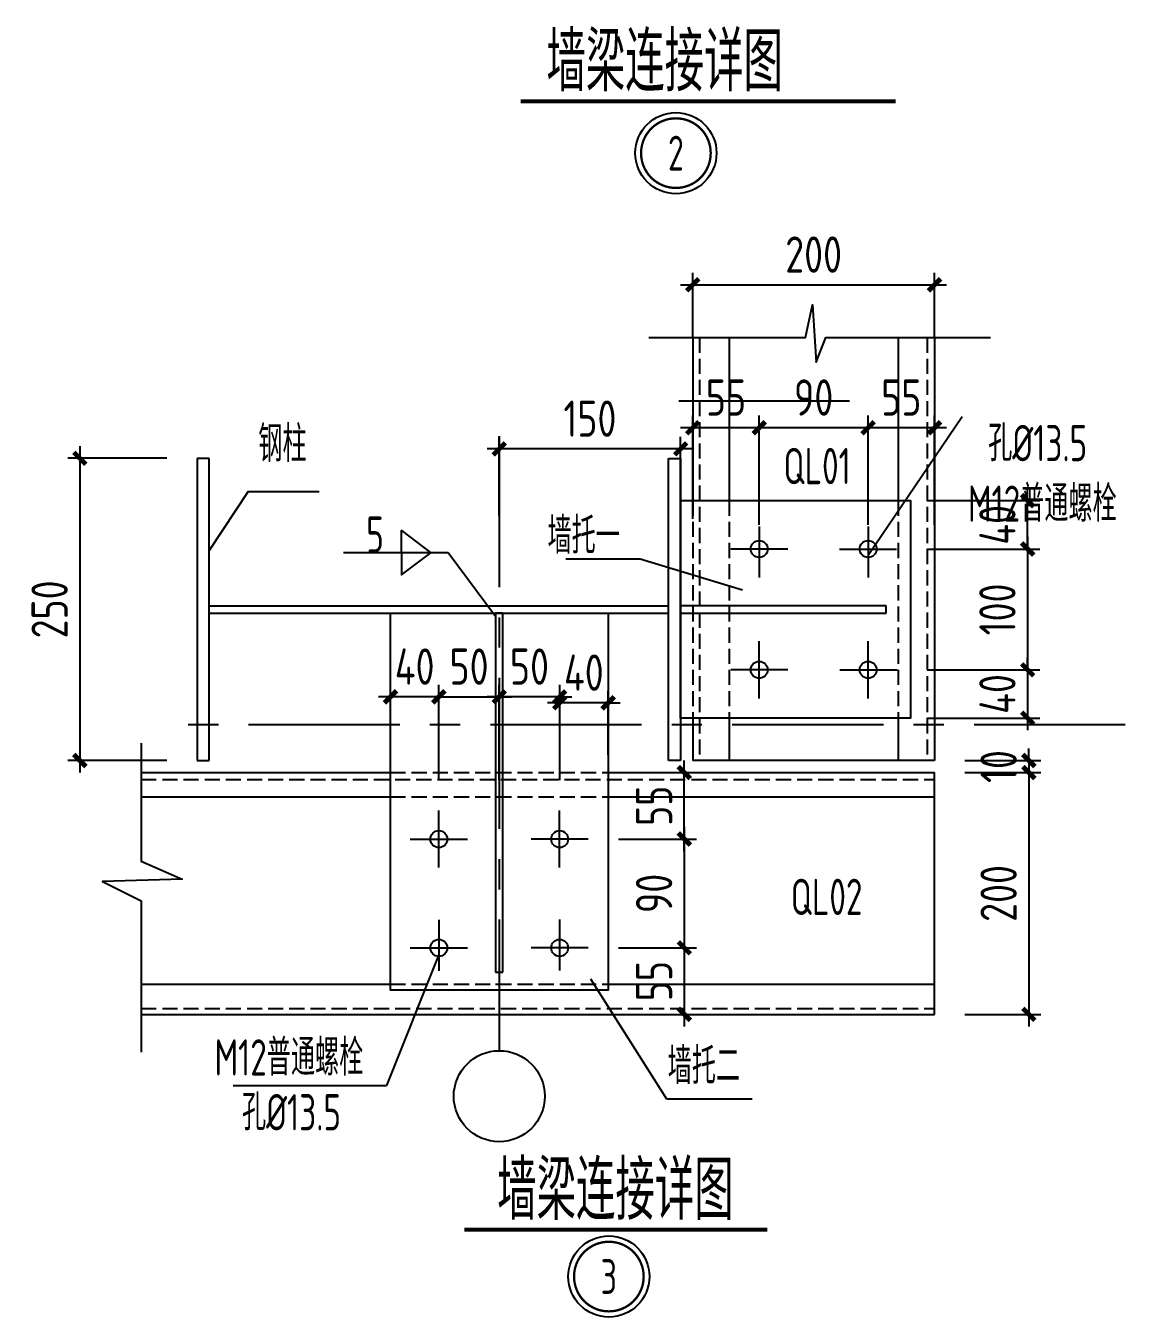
# Model space of a CAD drawing. Extents: x 180850 to 1399066, y 113487 to 334416.
# Drawn here: x 1144528 to 1162712, y 177708 to 199075 of the extents above; entities that cross this region are included whole.
import ezdxf
from ezdxf.enums import TextEntityAlignment as Align

# ---------------------------------------------------------------- set-up
doc = ezdxf.new("R2010")
doc.units = 0
doc.header["$LTSCALE"] = 1000
for name, pattern in [('CENTERX2', [4, 2.5, -0.5, 0.5, -0.5]), ('CONTINOUS', [0]), ('DASH', [0.35, 0.25, -0.1]), ('DASHED', [0.75, 0.5, -0.25])]:
    doc.linetypes.add(name, pattern=pattern)
for name, color, linetype in [('4', 4, 'CONTINOUS'), ('AXIS', 3, 'Continuous'), ('BEAM', 4, 'Continuous'), ('PUB_TEXT', 7, 'Continuous'), ('PZ', 202, 'Continuous'), ('THIN', 7, 'Continuous'), ('文字', 7, 'Continuous'), ('板', 243, 'Continuous'), ('框线', 252, 'Continuous')]:
    doc.layers.add(name, color=color, linetype=linetype)
doc.styles.add('TSSD_Dimension', font='Tssdeng.shx', dxfattribs={"width": 0.8, "bigfont": 'hztxt.shx'})
doc.styles.add('TSSD_Num', font='Tssdeng.shx', dxfattribs={"width": 0.7, "bigfont": 'hztxt.shx'})
doc.styles.add('标准字体', font='tssdeng.shx', dxfattribs={"width": 0.7, "bigfont": 'tssdchn.shx'})
doc.dimstyles.new('TSSD_10_100', dxfattribs={"dimtxt": 300, "dimasz": 100, "dimexe": 100, "dimexo": 250, "dimgap": 100, "dimtad": 1, "dimdec": 0, "dimlfac": 0.1, "dimzin": 0, "dimdsep": 46, "dimtxsty": 'TSSD_Dimension', "dimblk": 'ARCHTICK', "dimblk1": 'ARCHTICK', "dimblk2": 'ARCHTICK', "dimcen": 0, "dimdle": 100, "dimclrt": 7, "dimadec": 0, "dimazin": 0, "dimtfac": 1, "dimtdec": 0, "dimtix": 1, "dimtmove": 2, "dimatfit": 3, "dimfxl": 1, "dimtolj": 1, "dimtzin": 0, "dimarcsym": 0})
doc.dimstyles.new('TSSD_20_200', dxfattribs={"dimtxt": 600, "dimasz": 200, "dimexe": 200, "dimexo": 500, "dimgap": 200, "dimtad": 1, "dimdec": 0, "dimlfac": 0.05, "dimzin": 0, "dimdsep": 46, "dimtxsty": 'TSSD_Dimension', "dimblk": 'ARCHTICK', "dimblk1": 'ARCHTICK', "dimblk2": 'ARCHTICK', "dimcen": 0, "dimdle": 200, "dimclrt": 7, "dimadec": 0, "dimazin": 0, "dimtfac": 1, "dimtdec": 0, "dimtix": 1, "dimtmove": 2, "dimatfit": 3, "dimfxl": 1, "dimtolj": 1, "dimtzin": 0, "dimarcsym": 0})

# ---------------------------------------------------------------- blocks, each defined once
blk = doc.blocks.new('_ArchTick')
at = {"color": 0, "linetype": 'ByBlock', "const_width": 0.4}
blk.add_lwpolyline([(-0.5, -0.5), (0.5, 0.5)], dxfattribs=at)
blk = doc.blocks.new('ts_idx2')
at = {"color": 0, "linetype": 'ByBlock', "lineweight": -2, "const_width": 0.0333}
blk.add_lwpolyline([(-0.5, 0, 1), (0.5, 0, 1)], format="xyb", close=True, dxfattribs=at)
at = {"color": 0, "linetype": 'ByBlock', "lineweight": -2}
blk.add_circle((0, 0), 0.583, dxfattribs=at)
at = {"color": 0, "linetype": 'ByBlock', "lineweight": -2, "style": 'TSSD_Num', "width": 0.7}
blk.add_attdef('A', text='', height=0.5, dxfattribs=at).set_placement((0, 0), align=Align.MIDDLE_CENTER)
blk = doc.blocks.new('*D784')
at = {"layer": 'AXIS', "color": 0, "linetype": 'ByBlock', "lineweight": -2, "transparency": 16777216}
for p, q in [((1153358, 187052), (1153358, 188073)), ((1154159, 187015), (1154159, 188073)), ((1153358, 187873), (1153158, 187873)), ((1154159, 187873), (1153358, 187873)), ((1154159, 187873), (1154359, 187873))]:
    blk.add_line(p, q, dxfattribs=at)
at = {"layer": 'Defpoints', "color": 0, "linetype": 'ByBlock', "transparency": 16777216}
for p in [(1153358, 187873), (1153358, 186552), (1154159, 186515)]:
    blk.add_point(p, dxfattribs=at)
at = {"layer": 'AXIS', "color": 0, "linetype": 'ByBlock', "lineweight": -2, "transparency": 16777216, "xscale": 200, "yscale": 200, "zscale": 200}
blk.add_blockref('_ArchTick', (1153358, 187873), dxfattribs=at)
at = {"layer": 'AXIS', "color": 0, "linetype": 'ByBlock', "lineweight": -2, "transparency": 16777216, "xscale": 200, "yscale": 200, "zscale": 200, "rotation": 180}
blk.add_blockref('_ArchTick', (1154159, 187873), dxfattribs=at)
at = {"layer": 'AXIS', "color": 7, "linetype": 'ByBlock', "transparency": 16777216, "insert": (1153758, 188373), "char_height": 600, "attachment_point": 5, "style": 'TSSD_Dimension'}
blk.add_mtext('\\A1;40', dxfattribs=at)
blk = doc.blocks.new('*D785')
at = {"layer": 'AXIS', "color": 0, "linetype": 'ByBlock', "lineweight": -2, "transparency": 16777216}
for p, q in [((1152359, 186591), (1152359, 188173)), ((1153358, 186591), (1153358, 188173)), ((1152359, 187973), (1152159, 187973)), ((1153358, 187973), (1152359, 187973)), ((1153358, 187973), (1153558, 187973))]:
    blk.add_line(p, q, dxfattribs=at)
at = {"layer": 'Defpoints', "color": 0, "linetype": 'ByBlock', "transparency": 16777216}
for p in [(1152359, 187973), (1152359, 186091), (1153358, 186091)]:
    blk.add_point(p, dxfattribs=at)
at = {"layer": 'AXIS', "color": 0, "linetype": 'ByBlock', "lineweight": -2, "transparency": 16777216, "xscale": 200, "yscale": 200, "zscale": 200}
blk.add_blockref('_ArchTick', (1152359, 187973), dxfattribs=at)
at = {"layer": 'AXIS', "color": 0, "linetype": 'ByBlock', "lineweight": -2, "transparency": 16777216, "xscale": 200, "yscale": 200, "zscale": 200, "rotation": 180}
blk.add_blockref('_ArchTick', (1153358, 187973), dxfattribs=at)
at = {"layer": 'AXIS', "color": 7, "linetype": 'ByBlock', "transparency": 16777216, "insert": (1152858, 188473), "char_height": 600, "attachment_point": 5, "style": 'TSSD_Dimension'}
blk.add_mtext('\\A1;50', dxfattribs=at)
blk = doc.blocks.new('*D786')
at = {"layer": 'AXIS', "color": 0, "linetype": 'ByBlock', "lineweight": -2, "transparency": 16777216}
for p, q in [((1151359, 186591), (1151359, 188173)), ((1152359, 186591), (1152359, 188173)), ((1151359, 187973), (1151159, 187973)), ((1151359, 187973), (1152359, 187973)), ((1152359, 187973), (1152559, 187973))]:
    blk.add_line(p, q, dxfattribs=at)
at = {"layer": 'Defpoints', "color": 0, "linetype": 'ByBlock', "transparency": 16777216}
for p in [(1152359, 187973), (1151359, 186091), (1152359, 186091)]:
    blk.add_point(p, dxfattribs=at)
at = {"layer": 'AXIS', "color": 0, "linetype": 'ByBlock', "lineweight": -2, "transparency": 16777216, "xscale": 200, "yscale": 200, "zscale": 200}
blk.add_blockref('_ArchTick', (1151359, 187973), dxfattribs=at)
at = {"layer": 'AXIS', "color": 0, "linetype": 'ByBlock', "lineweight": -2, "transparency": 16777216, "xscale": 200, "yscale": 200, "zscale": 200, "rotation": 180}
blk.add_blockref('_ArchTick', (1152359, 187973), dxfattribs=at)
at = {"layer": 'AXIS', "color": 7, "linetype": 'ByBlock', "transparency": 16777216, "insert": (1151859, 188473), "char_height": 600, "attachment_point": 5, "style": 'TSSD_Dimension'}
blk.add_mtext('\\A1;50', dxfattribs=at)
blk = doc.blocks.new('*D787')
at = {"layer": 'AXIS', "color": 0, "linetype": 'ByBlock', "lineweight": -2, "transparency": 16777216}
for p, q in [((1150559, 186591), (1150559, 188173)), ((1151359, 186591), (1151359, 188173)), ((1150559, 187973), (1150359, 187973)), ((1151359, 187973), (1150559, 187973)), ((1151359, 187973), (1151559, 187973))]:
    blk.add_line(p, q, dxfattribs=at)
at = {"layer": 'Defpoints', "color": 0, "linetype": 'ByBlock', "transparency": 16777216}
for p in [(1150559, 187973), (1150559, 186091), (1151359, 186091)]:
    blk.add_point(p, dxfattribs=at)
at = {"layer": 'AXIS', "color": 0, "linetype": 'ByBlock', "lineweight": -2, "transparency": 16777216, "xscale": 200, "yscale": 200, "zscale": 200}
blk.add_blockref('_ArchTick', (1150559, 187973), dxfattribs=at)
at = {"layer": 'AXIS', "color": 0, "linetype": 'ByBlock', "lineweight": -2, "transparency": 16777216, "xscale": 200, "yscale": 200, "zscale": 200, "rotation": 180}
blk.add_blockref('_ArchTick', (1151359, 187973), dxfattribs=at)
at = {"layer": 'AXIS', "color": 7, "linetype": 'ByBlock', "transparency": 16777216, "insert": (1150959, 188473), "char_height": 600, "attachment_point": 5, "style": 'TSSD_Dimension'}
blk.add_mtext('\\A1;40', dxfattribs=at)
blk = doc.blocks.new('*D788')
at = {"layer": 'AXIS', "color": 0, "linetype": 'ByBlock', "lineweight": -2, "transparency": 16777216}
for p, q in [((1155420, 184019), (1155420, 182519)), ((1154330, 183819), (1155620, 183819)), ((1154330, 182719), (1155620, 182719))]:
    blk.add_line(p, q, dxfattribs=at)
at = {"layer": 'Defpoints', "color": 0, "linetype": 'ByBlock', "transparency": 16777216}
for p in [(1153830, 183819), (1153830, 182719), (1155420, 182719)]:
    blk.add_point(p, dxfattribs=at)
at = {"layer": 'AXIS', "color": 0, "linetype": 'ByBlock', "lineweight": -2, "transparency": 16777216, "xscale": 200, "yscale": 200, "zscale": 200}
for p, rotation in [((1155420, 183819), 90), ((1155420, 182719), 270)]:
    blk.add_blockref('_ArchTick', p, dxfattribs=dict(at, rotation=rotation))
at = {"layer": 'AXIS', "color": 7, "linetype": 'ByBlock', "transparency": 16777216, "insert": (1154920, 183269), "char_height": 600, "attachment_point": 5, "rotation": 90, "style": 'TSSD_Dimension'}
blk.add_mtext('\\A1;55', dxfattribs=at)
blk = doc.blocks.new('*D789')
at = {"layer": 'AXIS', "color": 0, "linetype": 'ByBlock', "lineweight": -2, "transparency": 16777216}
for p, q in [((1155420, 185819), (1155420, 183619)), ((1154330, 185619), (1155620, 185619)), ((1154330, 183819), (1155620, 183819))]:
    blk.add_line(p, q, dxfattribs=at)
at = {"layer": 'Defpoints', "color": 0, "linetype": 'ByBlock', "transparency": 16777216}
for p in [(1153830, 185619), (1153830, 183819), (1155420, 183819)]:
    blk.add_point(p, dxfattribs=at)
at = {"layer": 'AXIS', "color": 0, "linetype": 'ByBlock', "lineweight": -2, "transparency": 16777216, "xscale": 200, "yscale": 200, "zscale": 200}
for p, rotation in [((1155420, 185619), 90), ((1155420, 183819), 270)]:
    blk.add_blockref('_ArchTick', p, dxfattribs=dict(at, rotation=rotation))
at = {"layer": 'AXIS', "color": 7, "linetype": 'ByBlock', "transparency": 16777216, "insert": (1154920, 184719), "char_height": 600, "attachment_point": 5, "rotation": 90, "style": 'TSSD_Dimension'}
blk.add_mtext('\\A1;90', dxfattribs=at)
blk = doc.blocks.new('*D790')
at = {"layer": 'AXIS', "color": 0, "linetype": 'ByBlock', "lineweight": -2, "transparency": 16777216}
for p, q in [((1155420, 185419), (1155420, 186919)), ((1154330, 186719), (1155620, 186719)), ((1154330, 185619), (1155620, 185619))]:
    blk.add_line(p, q, dxfattribs=at)
at = {"layer": 'Defpoints', "color": 0, "linetype": 'ByBlock', "transparency": 16777216}
for p in [(1153830, 186719), (1155420, 186719), (1153830, 185619)]:
    blk.add_point(p, dxfattribs=at)
at = {"layer": 'AXIS', "color": 0, "linetype": 'ByBlock', "lineweight": -2, "transparency": 16777216, "xscale": 200, "yscale": 200, "zscale": 200}
for p, rotation in [((1155420, 186719), 90), ((1155420, 185619), 270)]:
    blk.add_blockref('_ArchTick', p, dxfattribs=dict(at, rotation=rotation))
at = {"layer": 'AXIS', "color": 7, "linetype": 'ByBlock', "transparency": 16777216, "insert": (1154920, 186169), "char_height": 600, "attachment_point": 5, "rotation": 90, "style": 'TSSD_Dimension'}
blk.add_mtext('\\A1;55', dxfattribs=at)
blk = doc.blocks.new('*D756')
at = {"layer": 'AXIS', "color": 0, "linetype": 'ByBlock', "lineweight": -2, "transparency": 16777216}
for p, q in [((1152359, 190972), (1152359, 192275)), ((1155359, 190972), (1155359, 192275)), ((1155559, 192075), (1152159, 192075))]:
    blk.add_line(p, q, dxfattribs=at)
at = {"layer": 'Defpoints', "color": 0, "linetype": 'ByBlock', "transparency": 16777216}
for p in [(1152359, 192075), (1152359, 190472), (1155359, 190472)]:
    blk.add_point(p, dxfattribs=at)
at = {"layer": 'AXIS', "color": 0, "linetype": 'ByBlock', "lineweight": -2, "transparency": 16777216, "xscale": 200, "yscale": 200, "zscale": 200, "rotation": 180}
blk.add_blockref('_ArchTick', (1152359, 192075), dxfattribs=at)
at = {"layer": 'AXIS', "color": 0, "linetype": 'ByBlock', "lineweight": -2, "transparency": 16777216, "xscale": 200, "yscale": 200, "zscale": 200}
blk.add_blockref('_ArchTick', (1155359, 192075), dxfattribs=at)
at = {"layer": 'AXIS', "color": 7, "linetype": 'ByBlock', "transparency": 16777216, "insert": (1153859, 192575), "char_height": 600, "attachment_point": 5, "style": 'TSSD_Dimension'}
blk.add_mtext('\\A1;150', dxfattribs=at)
blk = doc.blocks.new('*D757')
at = {"layer": 'AXIS', "color": 0, "linetype": 'ByBlock', "lineweight": -2, "transparency": 16777216}
for p, q in [((1161119, 186919), (1161119, 182519)), ((1160059, 186719), (1161319, 186719)), ((1160059, 182719), (1161319, 182719))]:
    blk.add_line(p, q, dxfattribs=at)
at = {"layer": 'Defpoints', "color": 0, "linetype": 'ByBlock', "transparency": 16777216}
for p in [(1159559, 186719), (1159559, 182719), (1161119, 182719)]:
    blk.add_point(p, dxfattribs=at)
at = {"layer": 'AXIS', "color": 0, "linetype": 'ByBlock', "lineweight": -2, "transparency": 16777216, "xscale": 200, "yscale": 200, "zscale": 200}
for p, rotation in [((1161119, 186719), 90), ((1161119, 182719), 270)]:
    blk.add_blockref('_ArchTick', p, dxfattribs=dict(at, rotation=rotation))
at = {"layer": 'AXIS', "color": 7, "linetype": 'ByBlock', "transparency": 16777216, "insert": (1160619, 184719), "char_height": 600, "attachment_point": 5, "rotation": 90, "style": 'TSSD_Dimension'}
blk.add_mtext('\\A1;200', dxfattribs=at)
blk = doc.blocks.new('*D758')
at = {"layer": 'AXIS', "color": 0, "linetype": 'ByBlock', "lineweight": -2, "transparency": 16777216}
for p, q in [((1158459, 190819), (1158459, 192625)), ((1159559, 190819), (1159559, 192625)), ((1159759, 192425), (1158259, 192425))]:
    blk.add_line(p, q, dxfattribs=at)
at = {"layer": 'Defpoints', "color": 0, "linetype": 'ByBlock', "transparency": 16777216}
for p in [(1158459, 192425), (1158459, 190319), (1159559, 190319)]:
    blk.add_point(p, dxfattribs=at)
at = {"layer": 'AXIS', "color": 0, "linetype": 'ByBlock', "lineweight": -2, "transparency": 16777216, "xscale": 200, "yscale": 200, "zscale": 200, "rotation": 180}
blk.add_blockref('_ArchTick', (1158459, 192425), dxfattribs=at)
at = {"layer": 'AXIS', "color": 0, "linetype": 'ByBlock', "lineweight": -2, "transparency": 16777216, "xscale": 200, "yscale": 200, "zscale": 200}
blk.add_blockref('_ArchTick', (1159559, 192425), dxfattribs=at)
at = {"layer": 'AXIS', "color": 7, "linetype": 'ByBlock', "transparency": 16777216, "insert": (1159009, 192925), "char_height": 600, "attachment_point": 5, "style": 'TSSD_Dimension'}
blk.add_mtext('\\A1;55', dxfattribs=at)
blk = doc.blocks.new('*D759')
at = {"layer": 'AXIS', "color": 0, "linetype": 'ByBlock', "lineweight": -2, "transparency": 16777216}
for p, q in [((1156659, 190819), (1156659, 192625)), ((1158459, 190819), (1158459, 192625)), ((1158659, 192425), (1156459, 192425))]:
    blk.add_line(p, q, dxfattribs=at)
at = {"layer": 'Defpoints', "color": 0, "linetype": 'ByBlock', "transparency": 16777216}
for p in [(1156659, 192425), (1156659, 190319), (1158459, 190319)]:
    blk.add_point(p, dxfattribs=at)
at = {"layer": 'AXIS', "color": 0, "linetype": 'ByBlock', "lineweight": -2, "transparency": 16777216, "xscale": 200, "yscale": 200, "zscale": 200, "rotation": 180}
blk.add_blockref('_ArchTick', (1156659, 192425), dxfattribs=at)
at = {"layer": 'AXIS', "color": 0, "linetype": 'ByBlock', "lineweight": -2, "transparency": 16777216, "xscale": 200, "yscale": 200, "zscale": 200}
blk.add_blockref('_ArchTick', (1158459, 192425), dxfattribs=at)
at = {"layer": 'AXIS', "color": 7, "linetype": 'ByBlock', "transparency": 16777216, "insert": (1157559, 192925), "char_height": 600, "attachment_point": 5, "style": 'TSSD_Dimension'}
blk.add_mtext('\\A1;90', dxfattribs=at)
blk = doc.blocks.new('*D760')
at = {"layer": 'AXIS', "color": 0, "linetype": 'ByBlock', "lineweight": -2, "transparency": 16777216}
for p, q in [((1155559, 190919), (1155559, 192625)), ((1156659, 190819), (1156659, 192625)), ((1156859, 192425), (1155359, 192425))]:
    blk.add_line(p, q, dxfattribs=at)
at = {"layer": 'Defpoints', "color": 0, "linetype": 'ByBlock', "transparency": 16777216}
for p in [(1155559, 192425), (1155559, 190419), (1156659, 190319)]:
    blk.add_point(p, dxfattribs=at)
at = {"layer": 'AXIS', "color": 0, "linetype": 'ByBlock', "lineweight": -2, "transparency": 16777216, "xscale": 200, "yscale": 200, "zscale": 200, "rotation": 180}
blk.add_blockref('_ArchTick', (1155559, 192425), dxfattribs=at)
at = {"layer": 'AXIS', "color": 0, "linetype": 'ByBlock', "lineweight": -2, "transparency": 16777216, "xscale": 200, "yscale": 200, "zscale": 200}
blk.add_blockref('_ArchTick', (1156659, 192425), dxfattribs=at)
at = {"layer": 'AXIS', "color": 7, "linetype": 'ByBlock', "transparency": 16777216, "insert": (1156109, 192925), "char_height": 600, "attachment_point": 5, "style": 'TSSD_Dimension'}
blk.add_mtext('\\A1;55', dxfattribs=at)
blk = doc.blocks.new('*D761')
at = {"layer": 'AXIS', "color": 0, "linetype": 'ByBlock', "lineweight": -2, "transparency": 16777216}
for p, q in [((1155559, 193922), (1155559, 194990)), ((1159559, 193922), (1159559, 194990)), ((1155359, 194790), (1159759, 194790))]:
    blk.add_line(p, q, dxfattribs=at)
at = {"layer": 'Defpoints', "color": 0, "linetype": 'ByBlock', "transparency": 16777216}
for p in [(1159559, 194790), (1155559, 193422), (1159559, 193422)]:
    blk.add_point(p, dxfattribs=at)
at = {"layer": 'AXIS', "color": 0, "linetype": 'ByBlock', "lineweight": -2, "transparency": 16777216, "xscale": 200, "yscale": 200, "zscale": 200, "rotation": 180}
blk.add_blockref('_ArchTick', (1155559, 194790), dxfattribs=at)
at = {"layer": 'AXIS', "color": 0, "linetype": 'ByBlock', "lineweight": -2, "transparency": 16777216, "xscale": 200, "yscale": 200, "zscale": 200}
blk.add_blockref('_ArchTick', (1159559, 194790), dxfattribs=at)
at = {"layer": 'AXIS', "color": 7, "linetype": 'ByBlock', "transparency": 16777216, "insert": (1157559, 195290), "char_height": 600, "attachment_point": 5, "style": 'TSSD_Dimension'}
blk.add_mtext('\\A1;200', dxfattribs=at)
blk = doc.blocks.new('*D762')
at = {"layer": 'AXIS', "color": 0, "linetype": 'ByBlock', "lineweight": -2, "transparency": 16777216}
for p, q in [((1161099, 188419), (1161099, 188619)), ((1159439, 188419), (1161299, 188419)), ((1161099, 188419), (1161099, 187619)), ((1159431, 187619), (1161299, 187619)), ((1161099, 187619), (1161099, 187419))]:
    blk.add_line(p, q, dxfattribs=at)
at = {"layer": 'Defpoints', "color": 0, "linetype": 'ByBlock', "transparency": 16777216}
for p in [(1158939, 188419), (1158931, 187619), (1161099, 187619)]:
    blk.add_point(p, dxfattribs=at)
at = {"layer": 'AXIS', "color": 0, "linetype": 'ByBlock', "lineweight": -2, "transparency": 16777216, "xscale": 200, "yscale": 200, "zscale": 200}
for p, rotation in [((1161099, 188419), 270), ((1161099, 187619), 90)]:
    blk.add_blockref('_ArchTick', p, dxfattribs=dict(at, rotation=rotation))
at = {"layer": 'AXIS', "color": 7, "linetype": 'ByBlock', "transparency": 16777216, "insert": (1160599, 188019), "char_height": 600, "attachment_point": 5, "rotation": 90, "style": 'TSSD_Dimension'}
blk.add_mtext('\\A1;40', dxfattribs=at)
blk = doc.blocks.new('*D763')
at = {"layer": 'AXIS', "color": 0, "linetype": 'ByBlock', "lineweight": -2, "transparency": 16777216}
for p, q in [((1161099, 190618), (1161099, 188219)), ((1159431, 190418), (1161299, 190418)), ((1159439, 188419), (1161299, 188419))]:
    blk.add_line(p, q, dxfattribs=at)
at = {"layer": 'Defpoints', "color": 0, "linetype": 'ByBlock', "transparency": 16777216}
for p in [(1158931, 190418), (1158939, 188419), (1161099, 188419)]:
    blk.add_point(p, dxfattribs=at)
at = {"layer": 'AXIS', "color": 0, "linetype": 'ByBlock', "lineweight": -2, "transparency": 16777216, "xscale": 200, "yscale": 200, "zscale": 200}
for p, rotation in [((1161099, 190418), 90), ((1161099, 188419), 270)]:
    blk.add_blockref('_ArchTick', p, dxfattribs=dict(at, rotation=rotation))
at = {"layer": 'AXIS', "color": 7, "linetype": 'ByBlock', "transparency": 16777216, "insert": (1160599, 189419), "char_height": 600, "attachment_point": 5, "rotation": 90, "style": 'TSSD_Dimension'}
blk.add_mtext('\\A1;100', dxfattribs=at)
blk = doc.blocks.new('*D764')
at = {"layer": 'AXIS', "color": 0, "linetype": 'ByBlock', "lineweight": -2, "transparency": 16777216}
for p, q in [((1161099, 191219), (1161099, 191419)), ((1159431, 191219), (1161299, 191219)), ((1161099, 190418), (1161099, 191219)), ((1159431, 190418), (1161299, 190418)), ((1161099, 190418), (1161099, 190218))]:
    blk.add_line(p, q, dxfattribs=at)
at = {"layer": 'Defpoints', "color": 0, "linetype": 'ByBlock', "transparency": 16777216}
for p in [(1158931, 191219), (1161099, 191219), (1158931, 190418)]:
    blk.add_point(p, dxfattribs=at)
at = {"layer": 'AXIS', "color": 0, "linetype": 'ByBlock', "lineweight": -2, "transparency": 16777216, "xscale": 200, "yscale": 200, "zscale": 200}
for p, rotation in [((1161099, 191219), 270), ((1161099, 190418), 90)]:
    blk.add_blockref('_ArchTick', p, dxfattribs=dict(at, rotation=rotation))
at = {"layer": 'AXIS', "color": 7, "linetype": 'ByBlock', "transparency": 16777216, "insert": (1160599, 190818), "char_height": 600, "attachment_point": 5, "rotation": 90, "style": 'TSSD_Dimension'}
blk.add_mtext('\\A1;40', dxfattribs=at)
blk = doc.blocks.new('*D812')
at = {"layer": 'AXIS', "color": 0, "linetype": 'ByBlock', "lineweight": -2, "transparency": 16777216}
for p, q in [((1161119, 186919), (1161119, 187119)), ((1160059, 186919), (1161319, 186919)), ((1161119, 186919), (1161119, 186719)), ((1160059, 186719), (1161319, 186719)), ((1161119, 186719), (1161119, 186519))]:
    blk.add_line(p, q, dxfattribs=at)
at = {"layer": 'Defpoints', "color": 0, "linetype": 'ByBlock', "transparency": 16777216}
for p in [(1159559, 186919), (1159559, 186719), (1161119, 186719)]:
    blk.add_point(p, dxfattribs=at)
at = {"layer": 'AXIS', "color": 0, "linetype": 'ByBlock', "lineweight": -2, "transparency": 16777216, "xscale": 200, "yscale": 200, "zscale": 200}
for p, rotation in [((1161119, 186919), 270), ((1161119, 186719), 90)]:
    blk.add_blockref('_ArchTick', p, dxfattribs=dict(at, rotation=rotation))
at = {"layer": 'AXIS', "color": 7, "linetype": 'ByBlock', "transparency": 16777216, "insert": (1160619, 186819), "char_height": 600, "attachment_point": 5, "rotation": 90, "style": 'TSSD_Dimension'}
blk.add_mtext('\\A1;10', dxfattribs=at)
blk = doc.blocks.new('*D823')
at = {"layer": 'AXIS', "color": 0, "linetype": 'ByBlock', "lineweight": -2, "transparency": 16777216}
for p, q in [((1145421, 192119), (1145421, 186719)), ((1146859, 191919), (1145221, 191919)), ((1146859, 186919), (1145221, 186919))]:
    blk.add_line(p, q, dxfattribs=at)
at = {"layer": 'Defpoints', "color": 0, "linetype": 'ByBlock', "transparency": 16777216}
for p in [(1147359, 191919), (1145421, 186919), (1147359, 186919)]:
    blk.add_point(p, dxfattribs=at)
at = {"layer": 'AXIS', "color": 0, "linetype": 'ByBlock', "lineweight": -2, "transparency": 16777216, "xscale": 200, "yscale": 200, "zscale": 200}
for p, rotation in [((1145421, 191919), 90), ((1145421, 186919), 270)]:
    blk.add_blockref('_ArchTick', p, dxfattribs=dict(at, rotation=rotation))
at = {"layer": 'AXIS', "color": 7, "linetype": 'ByBlock', "transparency": 16777216, "insert": (1144921, 189419), "char_height": 600, "attachment_point": 5, "rotation": 90, "style": 'TSSD_Dimension'}
blk.add_mtext('\\A1;250', dxfattribs=at)

msp = doc.modelspace()

# ---------------------------------------------------------------- linework, layer by layer
at = {"color": 8, "linetype": 'CENTERX2'}
for p, q in [((1152359.03, 192286.01), (1152359.03, 182117.44)), ((1162712.11, 187510.16), (1146784.44, 187510.33))]:
    msp.add_line(p, q, dxfattribs=at)
at = {"color": 3, "const_width": 64.9}
for points in [[(1152713.62, 197826.94), (1158913.62, 197826.94)], [(1151782.42, 179155.66), (1156795.16, 179155.66)]]:
    msp.add_lwpolyline(points, dxfattribs=at)
at = {"layer": '4', "color": 8, "linetype": 'DASH'}
for p, q in [((1155672.86, 193916.65), (1155672.93, 186918.53)), ((1159439.03, 193916.65), (1159439.03, 186918.53)), ((1155559.05, 191218.53), (1155559.03, 187618.56)), ((1156159.05, 191218.53), (1156159.03, 187618.56)), ((1158959.05, 191218.53), (1158959.03, 187618.52)), ((1146436.1, 186604.7), (1159559.06, 186604.65)), ((1150559.03, 186718.53), (1154159.03, 186718.53)), ((1150559.03, 186318.53), (1154159.03, 186318.53)), ((1150559.03, 183218.53), (1154159.03, 183218.53)), ((1146436.1, 182813.53), (1159559.06, 182813.53))]:
    msp.add_line(p, q, dxfattribs=at)
at = {"layer": 'AXIS', "color": 2, "linetype": 'ByBlock'}
for p, q in [((1155559.03, 193916.65), (1155559.05, 191218.53)), ((1156159.03, 193916.65), (1156159.05, 191218.53)), ((1158959.03, 193916.65), (1158959.05, 191218.53)), ((1159559.03, 193916.65), (1159559.03, 186918.53)), ((1155559.03, 187618.56), (1155559.06, 186918.53)), ((1156159.03, 187618.56), (1156159.03, 186918.53)), ((1158959.03, 187618.53), (1158959.03, 186918.53)), ((1159559.06, 186918.53), (1155559.06, 186918.53)), ((1146436.1, 186718.53), (1150559.03, 186718.53)), ((1154159.03, 186718.53), (1159559.06, 186718.53)), ((1159559.06, 182718.53), (1159559.06, 186718.53)), ((1146436.1, 186318.53), (1150559.03, 186318.53)), ((1154159.03, 186318.53), (1159559.06, 186318.53)), ((1146436.1, 183218.53), (1150559.03, 183218.53)), ((1154159.03, 183218.53), (1159559.06, 183218.53)), ((1146436.1, 182718.53), (1159559.06, 182718.53))]:
    msp.add_line(p, q, dxfattribs=at)
at = {"layer": 'AXIS', "linetype": 'ByBlock'}
for p, q in [((1155327.72, 192869.77), (1158149.65, 192869.77)), ((1158459.11, 190318.53), (1160015.11, 192613.53)), ((1148205.27, 191371.92), (1147559.03, 190391.53)), ((1148205.27, 191371.92), (1149380.13, 191371.92)), ((1153462.34, 190256.11), (1154691.46, 190256.11)), ((1154691.46, 190256.11), (1156382.32, 189744.24)), ((1151359.39, 183709.86), (1150493.85, 181541.73)), ((1155130.94, 181315.06), (1153871.02, 183298.55)), ((1147954.91, 181541.73), (1150493.85, 181541.73)), ((1156541.6, 181315.06), (1155130.94, 181315.06))]:
    msp.add_line(p, q, dxfattribs=at)
at = {"layer": 'AXIS', "color": 2, "linetype": 'ByBlock'}
for points in [[(1154832.44, 193916.65), (1157425.44, 193916.65), (1157540.09, 194460.45), (1157600.69, 193507.9), (1157762.94, 193916.65), (1160482.44, 193916.65)], [(1146436.1, 187206.62), (1146436.1, 185252.12), (1147111.25, 184956.19), (1145795.57, 184915.3), (1146436.1, 184595.15), (1146436.1, 182095.12)]]:
    msp.add_lwpolyline(points, dxfattribs=at)
at = {"layer": 'AXIS', "linetype": 'ByBlock'}
for points in [[(1150742.6, 190356.53), (1150742.6, 190724.16), (1151228.25, 190356.53), (1150742.6, 190356.53)], [(1150742.6, 190356.53), (1150742.6, 189988.89), (1151228.25, 190356.53), (1150742.6, 190356.53)]]:
    msp.add_lwpolyline(points, close=True, dxfattribs=at)
msp.add_circle((1152359.03, 181364.44), 753, dxfattribs=at)
at = {"layer": 'BEAM', "linetype": 'ByBlock'}
for p, q in [((1147559.03, 191918.53), (1147359.03, 191918.53)), ((1147359.03, 191918.53), (1147359.03, 186918.53)), ((1147559.03, 186918.53), (1147559.03, 191918.53)), ((1155159.03, 186918.53), (1155159.03, 191918.53)), ((1155159.03, 191918.53), (1155359.03, 191918.53)), ((1155359.03, 191918.53), (1155359.03, 186918.53)), ((1147559.03, 189478.53), (1155159.03, 189478.53)), ((1147559.03, 189358.53), (1155159.03, 189358.53)), ((1152419.03, 189358.53), (1152299.03, 189358.53)), ((1155359.03, 189478.53), (1155359.03, 189358.53)), ((1147359.03, 186918.53), (1147559.03, 186918.53)), ((1155359.03, 186918.53), (1155159.03, 186918.53))]:
    msp.add_line(p, q, dxfattribs=at)
at = {"layer": 'PZ'}
for centre in [(1156659.11, 190418.29), (1158459.11, 190418.29), (1156659.07, 188418.81), (1158459.07, 188418.81), (1151359.39, 185618.46), (1153357.91, 185618.53), (1151359.39, 183818.46), (1153357.91, 183818.53)]:
    msp.add_circle(centre, 140, dxfattribs=at)
at = {"layer": '板', "ltscale": 0.5}
for p, q in [((1152299.03, 189358.53), (1152299.03, 183418.53)), ((1152419.03, 183418.53), (1152419.03, 189358.53)), ((1158759.03, 189478.53), (1155359.03, 189478.53)), ((1155359.03, 189358.53), (1158759.03, 189358.53)), ((1158759.03, 189358.53), (1158759.03, 189478.53)), ((1152299.03, 183418.53), (1152419.03, 183418.53))]:
    msp.add_line(p, q, dxfattribs=at)
at = {"layer": '板', "linetype": 'DASHED', "ltscale": 0.5}
msp.add_line((1152299.03, 183218.53), (1152419.03, 183218.53), dxfattribs=at)
at = {"layer": '板', "ltscale": 0.5}
for points in [[(1155359.03, 187618.53), (1155359.03, 191218.53), (1159159.03, 191218.53), (1159159.03, 187618.53)], [(1150559.03, 189358.53), (1154159.03, 189358.53), (1154159.03, 183118.53), (1150559.03, 183118.53)]]:
    msp.add_lwpolyline(points, close=True, dxfattribs=at)
at = {"layer": '框线'}
for p, q in [((1156659.11, 190790.42), (1156659.11, 189946.15)), ((1158459.11, 190790.42), (1158459.11, 189946.15)), ((1157131.25, 190418.29), (1156186.98, 190418.29)), ((1157986.98, 190418.29), (1158931.25, 190418.29)), ((1156659.07, 187946.67), (1156659.07, 188890.94)), ((1158459.07, 187946.67), (1158459.07, 188890.94)), ((1157131.21, 188418.81), (1156186.94, 188418.81)), ((1157994.48, 188418.81), (1158938.75, 188418.81)), ((1151359.39, 185146.32), (1151359.39, 186090.59)), ((1153357.91, 185146.39), (1153357.91, 186090.66)), ((1150887.26, 185618.46), (1151831.53, 185618.46)), ((1153830.05, 185618.53), (1152885.78, 185618.53)), ((1151359.39, 184282), (1151359.39, 183437.73)), ((1153357.91, 184290.66), (1153357.91, 183446.39)), ((1150887.26, 183818.46), (1151831.53, 183818.46)), ((1153830.05, 183818.53), (1152885.78, 183818.53))]:
    msp.add_line(p, q, dxfattribs=at)

# ---------------------------------------------------------------- block references
ref = msp.add_blockref('ts_idx2', (1155280.51, 196968.49), dxfattribs=dict(xscale=1152, yscale=1152, zscale=1152))
ref.add_attrib('1', '2', dxfattribs={"layer": 'THIN', "height": 576, "style": 'TSSD_Num', "width": 0.7}).set_placement((1155280.51, 196968.49), align=Align.MIDDLE_CENTER)
ref = msp.add_blockref('ts_idx2', (1154171.68, 178380.2), dxfattribs=dict(xscale=1152, yscale=1152, zscale=1152))
ref.add_attrib('1', '3', dxfattribs={"layer": 'THIN', "height": 576, "style": 'TSSD_Num', "width": 0.7}).set_placement((1154171.68, 178380.2), align=Align.MIDDLE_CENTER)

# ---------------------------------------------------------------- texts
at = {"layer": 'PUB_TEXT', "style": '标准字体', "width": 0.7}
for s, height, p in [('墙梁连接详图', 980, (1153139.49, 197989.42)), ('QL01', 600, (1157059.62, 191491.06)), ('5', 600, (1150158.4, 190356.53)), ('QL02', 600, (1157180.32, 184362.86)), ('孔%%c13.5', 600, (1148103.03, 180798.84)), ('墙梁连接详图', 980, (1152324.9, 179318.14))]:
    msp.add_text(s, height=height, dxfattribs=at).set_placement(p)
at = {"layer": '文字', "style": '标准字体', "width": 0.7}
for s, p in [('钢柱', (1148374.21, 191858.5)), ('孔%%c13.5', (1160446.22, 191870.64)), ('M12普通螺栓', (1160111.12, 190869.16)), ('墙托一', (1153156.36, 190339.18)), ('M12普通螺栓', (1147648.54, 181705.73)), ('墙托二', (1155145.07, 181565.36))]:
    msp.add_text(s, height=600, dxfattribs=at).set_placement(p)

# ---------------------------------------------------------------- dimensions: what is measured, and where the dimension line sits
at = {"layer": 'AXIS', "linetype": 'ByBlock'}
dim = msp.add_linear_dim(base=(1159559.03, 194790.36), p1=(1155559.03, 193422.43), p2=(1159559.03, 193422.43), dimstyle='TSSD_20_200', dxfattribs=at)
dim.commit()
dim.dimension.update_dxf_attribs({"geometry": '*D761', "text_midpoint": (1157559.03, 195290.36)})
for base, p1, p2, angle, picture, middle in [((1155559.03, 192424.76), (1156659.11, 190318.53), (1155559.03, 190418.53), 180, '*D760', (1156109.07, 192924.76)), ((1156659.11, 192424.76), (1158459.11, 190318.53), (1156659.11, 190318.53), 180, '*D759', (1157559.11, 192924.76)), ((1158459.11, 192424.76), (1159559.03, 190318.53), (1158459.11, 190318.53), 180, '*D758', (1159009.07, 192924.76)), ((1152359.03, 192074.72), (1155359.03, 190472.37), (1152359.03, 190472.37), 180, '*D756', (1153859.03, 192574.72)), ((1145421.31, 186918.53), (1147359.03, 191918.53), (1147359.03, 186918.53), 90, '*D823', (1144921.31, 189418.53)), ((1161099.38, 191218.53), (1158931.25, 190418.29), (1158931.25, 191218.53), 90, '*D764', (1160599.38, 190818.41)), ((1161099.37, 188418.81), (1158931.25, 190418.29), (1158938.75, 188418.81), 90, '*D763', (1160599.37, 189418.55)), ((1150559.03, 187972.73), (1151359.39, 186090.59), (1150559.03, 186090.59), 180, '*D787', (1150959.21, 188472.73)), ((1152359.03, 187972.73), (1151359.39, 186090.59), (1152359.03, 186090.59), 180, '*D786', (1151859.21, 188472.73)), ((1152359.03, 187972.73), (1153357.91, 186090.66), (1152359.03, 186090.66), 180, '*D785', (1152858.47, 188472.73)), ((1153357.91, 187872.73), (1154159.03, 186515.41), (1153357.91, 186552.1), 180, '*D784', (1153758.47, 188372.73)), ((1161099.37, 187618.53), (1158938.75, 188418.81), (1158931.25, 187618.53), 90, '*D762', (1160599.37, 188018.67)), ((1161118.69, 186718.53), (1159559.03, 186918.53), (1159559.03, 186718.53), 90, '*D812', (1160618.69, 186818.53)), ((1155419.9, 186718.53), (1153830.05, 185618.53), (1153830.05, 186718.53), 90, '*D790', (1154919.9, 186168.53)), ((1161118.69, 182718.53), (1159559.06, 186718.53), (1159559.06, 182718.53), 90, '*D757', (1160618.69, 184718.53)), ((1155419.9, 183818.53), (1153830.05, 185618.53), (1153830.05, 183818.53), 90, '*D789', (1154919.9, 184718.53)), ((1155419.9, 182718.53), (1153830.05, 183818.53), (1153830.05, 182718.53), 90, '*D788', (1154919.9, 183268.53))]:
    dim = msp.add_linear_dim(base=base, p1=p1, p2=p2, angle=angle, dimstyle='TSSD_20_200', dxfattribs=at)
    dim.commit()
    dim.dimension.update_dxf_attribs({"geometry": picture, "text_midpoint": middle})

# ---------------------------------------------------------------- leaders
msp.add_leader([(1152299.03, 189299.05), (1151513.03, 190356.53), (1149783.69, 190356.53)], dimstyle='TSSD_10_100', dxfattribs=at)

doc.saveas('drawing.dxf')
